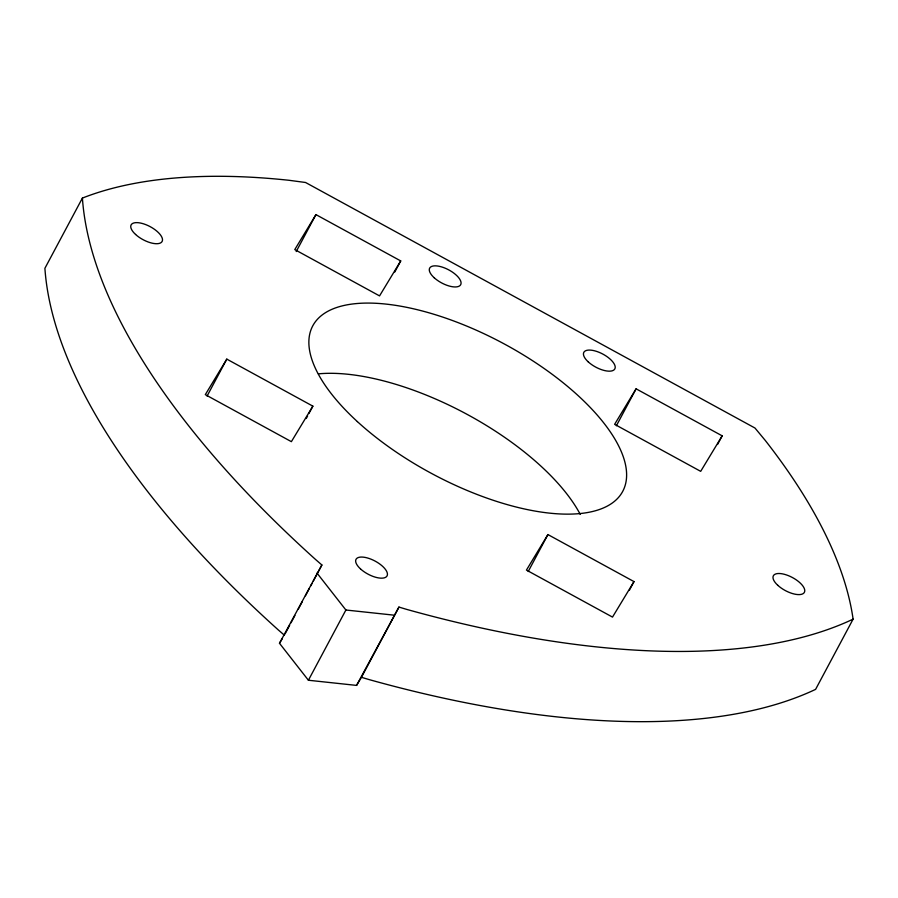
<?xml version="1.0" encoding="UTF-8"?>
<svg xmlns="http://www.w3.org/2000/svg" width="898" height="898" viewBox="0 0 898 898"><rect width="100%" height="100%" fill="white"/><g stroke="black" fill="none" stroke-linecap="round" stroke-linejoin="round"><path stroke-width="1.35" d="M82.403 198.076A814.363 344.159 28.1 0 0 315.939 559.824L321.877 564.977L279.491 643.282L308.407 680.246L356.562 685.399L361.456 677.305L369.123 679.595A814.363 344.159 28.1 0 0 815.597 689.372L853.1 619.149A695.411 293.893 28.1 0 0 765.276 440.447L754.982 428.032L305.567 182.496L289.089 180.296A695.411 293.893 28.1 0 0 82.403 198.076L44.9 268.311A814.363 344.159 28.1 0 0 278.436 630.059L284.385 635.2M207.068 396.085L226.801 359.121L312.863 406.143L308.912 413.54M296.205 251.563L315.939 214.611L400.721 260.925L394.794 272.015M306.285 418.468L307.599 415.999M285.036 633.966L289.65 625.345M290.963 622.875L294.903 615.489M298.192 609.327L302.143 601.941M305.432 595.778L309.383 588.381M310.697 585.923L312.01 583.453M313.323 580.995L321.877 564.977M308.407 680.246L345.898 610.011L316.983 573.059M356.562 685.399L398.948 607.082L406.614 609.372A814.363 344.159 28.1 0 0 853.1 619.149M361.456 677.305L398.948 607.082M528.192 571.532L547.926 534.568L633.988 581.59L629.386 590.211M616.365 425.775L636.098 388.823L722.16 435.833L717.558 444.465M226.801 359.121L205.316 394.637L291.379 441.659L312.863 406.143M315.939 214.611L294.78 249.588L379.551 295.902L400.721 260.925M279.491 643.282L282.286 638.669M547.926 534.568L526.441 570.084L612.503 617.094L633.988 581.59M636.098 388.823L614.625 424.327L700.687 471.349L722.16 435.833M345.898 610.011L394.054 615.164M318.42 373.849A175.682 74.242 28.1 0 1 580.254 514.408M777.836 585.35A17.567 7.42 28.1 0 0 804.294 592.478A17.567 7.42 28.1 0 0 784.504 574.338A17.567 7.42 28.1 0 0 777.836 585.35M135.587 234.468A17.567 7.42 28.1 0 0 162.033 241.596A17.567 7.42 28.1 0 0 142.243 223.456A17.567 7.42 28.1 0 0 135.587 234.468M360.513 568.917A17.567 7.42 28.1 0 0 386.971 576.033A17.567 7.42 28.1 0 0 367.181 557.894A17.567 7.42 28.1 0 0 360.513 568.917M357.359 421.589A175.682 74.242 28.1 0 0 621.887 492.822A175.682 74.242 28.1 0 0 424.002 311.426A175.682 74.242 28.1 0 0 357.359 421.589M434.149 277.707A17.567 7.42 28.1 0 0 460.607 284.823A17.567 7.42 28.1 0 0 440.817 266.684A17.567 7.42 28.1 0 0 434.149 277.707M588.291 361.916A17.567 7.42 28.1 0 0 614.748 369.044A17.567 7.42 28.1 0 0 594.959 350.905A17.567 7.42 28.1 0 0 588.291 361.916"/></g></svg>
